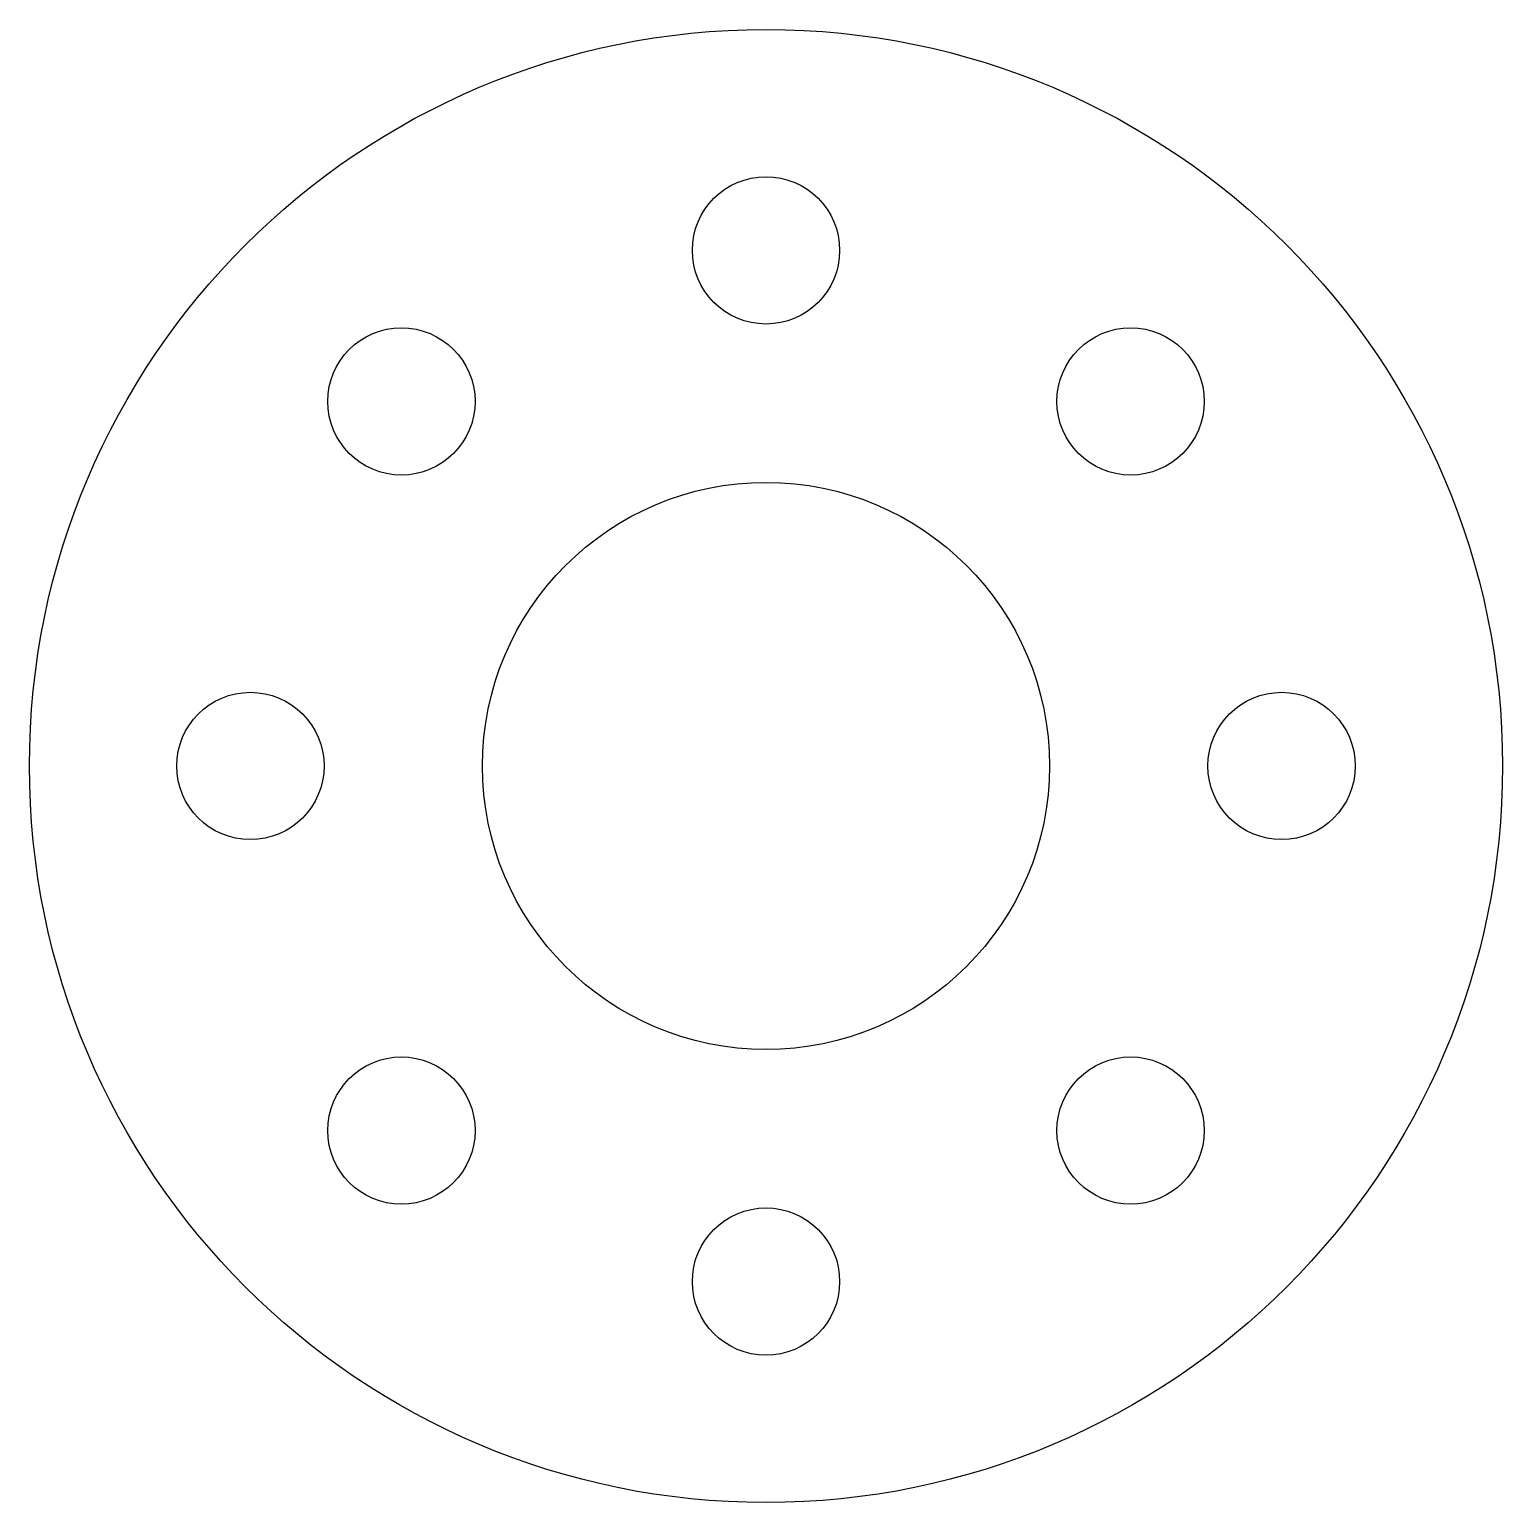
# Model space of a CAD drawing. Header units: millimetres. Extents: x -20.4 to -0.4, y 55.6 to 75.6.
import ezdxf

# ---------------------------------------------------------------- set-up
doc = ezdxf.new("R2010")
doc.units = ezdxf.units.MM
doc.layers.get('0').update_dxf_attribs({"linetype": 'CONTINUOUS'})

msp = doc.modelspace()

# ---------------------------------------------------------------- linework, layer by layer
for centre, radius in [((-10.35, 65.633), 10), ((-10.35, 72.633), 1), ((-15.3, 70.582), 1), ((-5.4, 70.582), 1), ((-10.35, 65.633), 3.85), ((-17.35, 65.633), 1), ((-3.35, 65.633), 1), ((-15.3, 60.683), 1), ((-5.4, 60.683), 1), ((-10.35, 58.633), 1)]:
    msp.add_circle(centre, radius)

doc.saveas('drawing.dxf')
